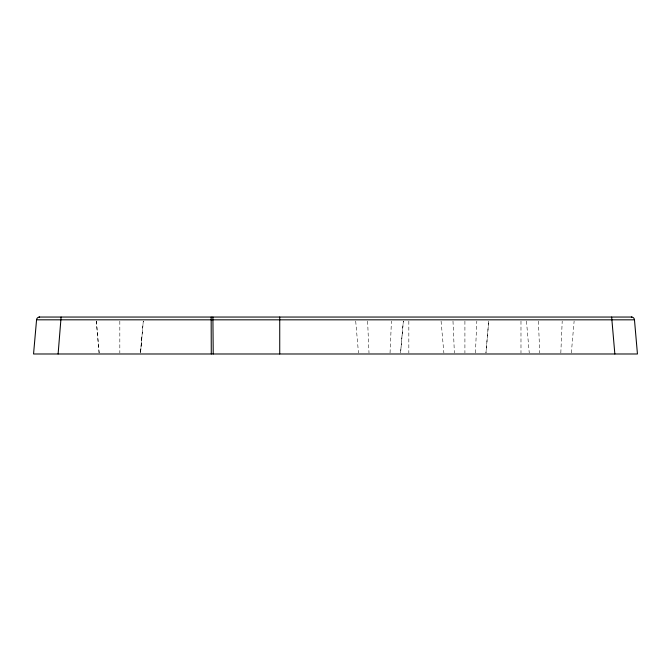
<?xml version="1.0" encoding="UTF-8"?>
<svg xmlns="http://www.w3.org/2000/svg" width="671" height="671" viewBox="0 0 671 671"><rect width="100%" height="100%" fill="white"/><g stroke="black" fill="none" stroke-linecap="round" stroke-linejoin="round"><path stroke-width="0.5" stroke-dasharray="3.35 2.52" d="M390.044 352.963L391.436 321.149M475.429 352.963L476.821 321.149M560.813 352.963L562.206 321.149M140.499 352.963L143.284 321.124L140.516 352.963L141.958 335.5M488.731 321.124L485.947 352.963L488.723 321.124M571.331 352.963L574.124 321.124M99.123 352.963L96.28 321.124M526.467 321.124L529.251 352.963M441.082 321.124L443.867 352.963M355.697 321.124L358.482 352.963M96.364 321.124L99.14 352.963M538.385 321.149L539.769 352.963M452.992 321.149L454.384 352.963M367.607 321.149L369 352.963M520.981 321.124L520.981 352.963M464.911 321.149L464.911 352.963M408.832 321.124L408.832 352.963M119.824 321.149L119.824 352.963M402.038 335.5L400.562 352.963L403.346 321.124L402.038 335.5"/><path stroke-width="1.01" d="M58.109 353.986L61.095 317.048M39.153 317.048L631.847 317.048M634.456 319.824L213.11 319.824A24.651 2.147 -0.2 0 0 211.155 319.824L36.569 319.815L33.55 353.986L637.45 353.986L634.464 319.824A3.019 3.019 0 0 0 631.394 317.014M611.65 317.048L614.846 353.986M212.9 317.048L213.227 353.986M211.281 353.986L211.155 317.048M279.732 317.014L279.732 353.986M36.536 319.824A3.095 3.095 0 0 1 39.606 317.014"/></g></svg>
